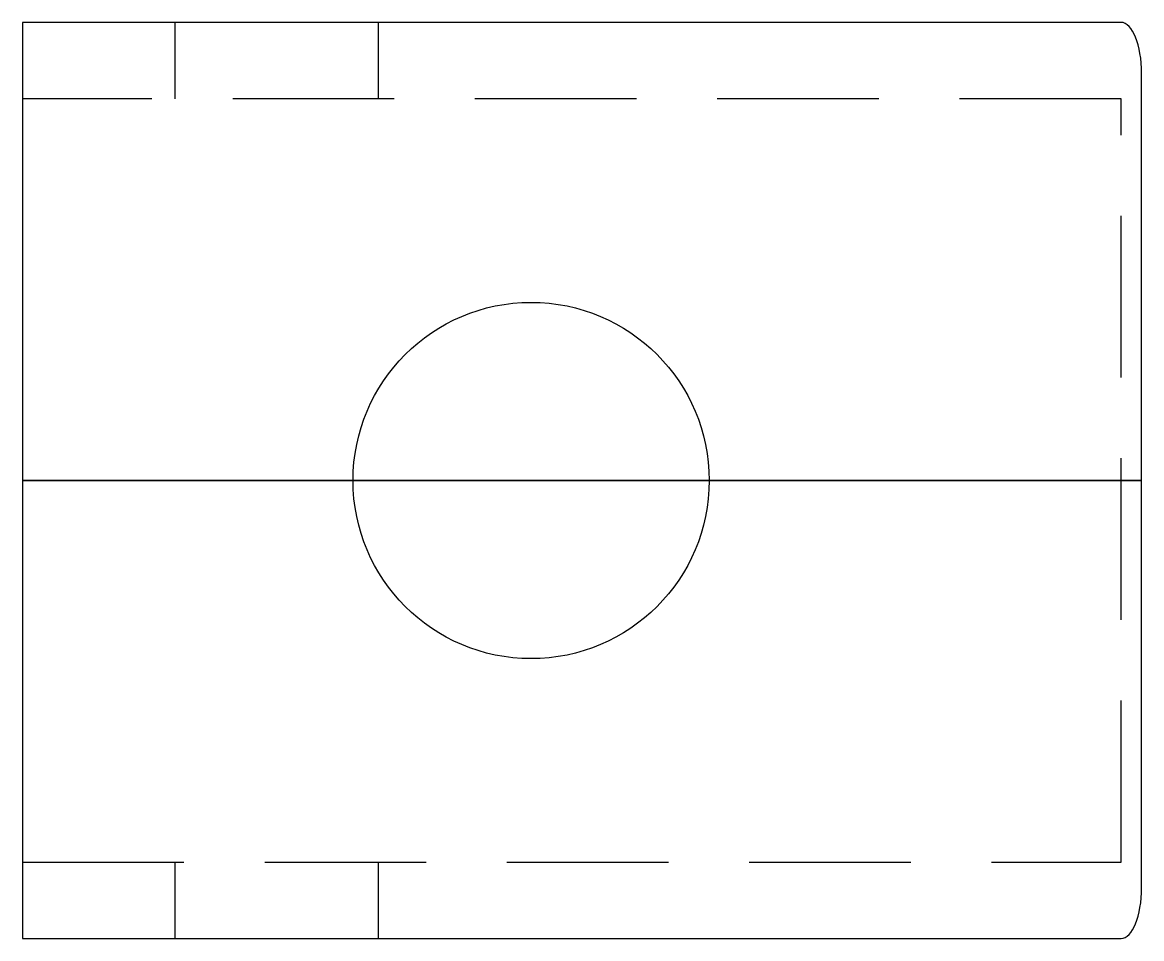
# Model space of a CAD drawing. Header units: millimetres. Extents: x 0 to 205, y 143 to 179.
# Drawn here: x 160.91 to 204.91, y 143.32 to 179.32 of the extents above; entities outside this region: 2.
import ezdxf

# ---------------------------------------------------------------- set-up
doc = ezdxf.new("R2010")
doc.units = ezdxf.units.MM
doc.linetypes.add('HIDDEN', pattern=[9.525, 6.35, -3.175])
for name, color, linetype in [('front-HAT', 7, 'Continuous'), ('front-VIS', 7, 'Continuous'), ('PH-5A2', 7, 'HIDDEN'), ('PV-5A2', 7, 'Continuous'), ('top-HID', 7, 'HIDDEN'), ('top-VIS', 7, 'Continuous')]:
    doc.layers.add(name, color=color, linetype=linetype)

# ---------------------------------------------------------------- blocks, each defined once
blk = doc.blocks.new('*U9')
at = {"layer": 'PV-5A2'}
for p, q in [((0, 179.323, -65.458), (0, 179.323, -55.458)), ((0, 179.323, -55.458), (0, 179.323)), ((0, 179.323, -65.458), (0, 176.323, -65.458)), ((0, 177.323, 2), (0, 145.323, 2)), ((0, 176.323, -55.458), (0, 176.323, -65.458)), ((0, 146.323), (0, 176.323)), ((0, 176.323, -55.458), (0, 176.323)), ((0, 146.323, -55.458), (0, 146.323, -65.458)), ((0, 146.323, -55.458), (0, 146.323)), ((0, 146.323, -65.458), (0, 143.323, -65.458)), ((0, 143.323, -65.458), (0, 143.323, -55.458)), ((0, 143.323, -55.458), (0, 143.323))]:
    blk.add_line(p, q, dxfattribs=at)
at = {"layer": 'PV-5A2', "extrusion": (-1, 0, 0)}
for centre, start, end in [((-177.323, 0), 90, 180), ((-145.323, 0), 0, 90)]:
    blk.add_arc(centre, 2, start, end, dxfattribs=at)
blk = doc.blocks.new('*U10')
at = {"layer": 'PH-5A2'}
for p, q in [((0, 176.323, -59.458), (0, 179.323, -59.458)), ((0, 176.323, -51.458), (0, 179.323, -51.458)), ((0, 168.323, 2), (0, 168.323)), ((0, 154.323, 2), (0, 154.323)), ((0, 143.323, -59.458), (0, 146.323, -59.458)), ((0, 143.323, -51.458), (0, 146.323, -51.458))]:
    blk.add_line(p, q, dxfattribs=at)

msp = doc.modelspace()

# ---------------------------------------------------------------- hatches: boundary and pattern name
at = {"layer": 'front-HAT', "extrusion": (0, -1, 0)}
h = msp.add_hatch(dxfattribs=at)
h.set_pattern_fill('ANSI31', color=256, style=0)
h.paths.add_polyline_path([(204.907, 2), (187.907, 2), (187.907, 0), (204.099, 0)])
h.paths.add_polyline_path([(173.907, 2), (160.907, 2), (160.907, 0), (173.907, 0)])

# ---------------------------------------------------------------- linework, layer by layer
at = {"layer": 'front-VIS'}
for p, q in [((160.907, 161.323, -55.458), (160.907, 161.323)), ((160.907, 161.323), (173.907, 161.323)), ((160.907, 161.323, 2), (160.907, 161.323)), ((173.907, 161.323, 2), (160.907, 161.323, 2)), ((187.907, 161.323), (173.907, 161.323)), ((173.907, 161.323, 2), (187.907, 161.323, 2)), ((173.907, 161.323), (173.907, 161.323, 2)), ((204.099, 161.323), (180.179, 161.323, -59.204)), ((187.907, 161.323), (204.099, 161.323)), ((187.907, 161.323, 2), (187.907, 161.323)), ((204.907, 161.323, 2), (187.907, 161.323, 2)), ((204.099, 161.323), (204.907, 161.323, 2))]:
    msp.add_line(p, q, dxfattribs=at)
at = {"layer": 'front-VIS', "extrusion": (0, -1, 0)}
msp.add_circle((170.907, -55.458, -161.323), 4, dxfattribs=at)
msp.add_arc((170.907, -55.458, -161.323), 10, 180, 338, dxfattribs=at)
at = {"layer": 'top-HID'}
for p, q in [((166.907, 176.323), (166.907, 179.323)), ((174.907, 176.323), (174.907, 179.323)), ((204.099, 176.323), (160.907, 176.323)), ((204.099, 146.323), (204.099, 176.323)), ((160.907, 146.323), (204.099, 146.323)), ((166.907, 143.323), (166.907, 146.323)), ((174.907, 143.323), (174.907, 146.323))]:
    msp.add_line(p, q, dxfattribs=at)
at = {"layer": 'top-VIS'}
for p, q in [((160.907, 179.323), (160.907, 177.323)), ((204.099, 179.323), (160.907, 179.323)), ((160.907, 177.323), (160.907, 145.323)), ((204.907, 145.323), (204.907, 177.323)), ((160.907, 145.323), (160.907, 143.323)), ((160.907, 143.323), (204.099, 143.323))]:
    msp.add_line(p, q, dxfattribs=at)
msp.add_circle((180.907, 161.323), 7, dxfattribs=at)
for centre, start_param, end_param in [((204.099, 177.323), 4.712389, 6.283185), ((204.099, 145.323), 3.141593, 4.712389)]:
    msp.add_ellipse(centre, major_axis=(0, 2), ratio=0.404026, start_param=start_param, end_param=end_param, dxfattribs=at)

# ---------------------------------------------------------------- block references
at = {"layer": 'PH-5A2'}
msp.add_blockref('*U10', (0, 0), dxfattribs=at)
at = {"layer": 'PV-5A2'}
msp.add_blockref('*U9', (0, 0), dxfattribs=at)

doc.saveas('drawing.dxf')
